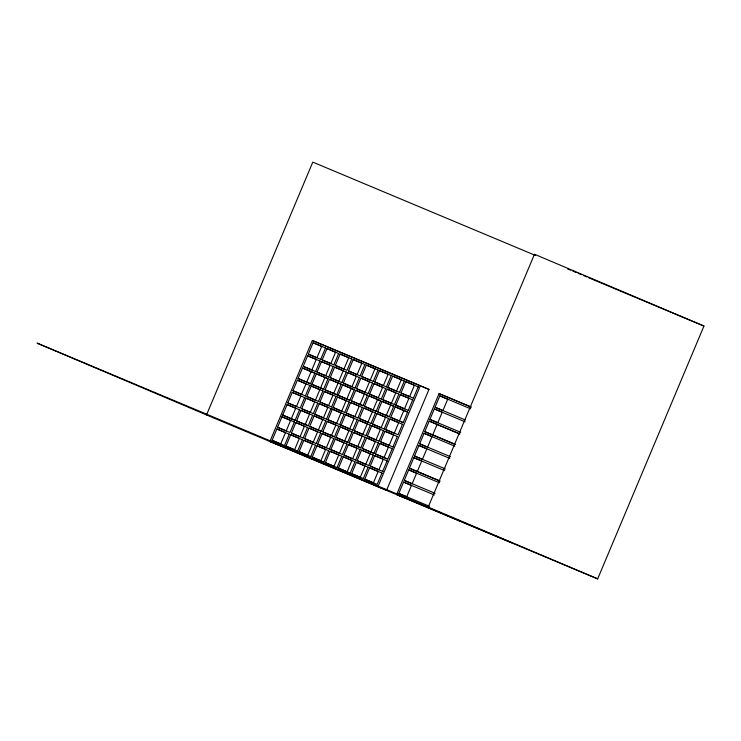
<?xml version="1.0" encoding="UTF-8"?>
<svg xmlns="http://www.w3.org/2000/svg" width="741" height="741" viewBox="0 0 741 741"><rect width="100%" height="100%" fill="white"/><g stroke="black" fill="none" stroke-linecap="round" stroke-linejoin="round"><path stroke-width="1.11" d="M597.672 578.888L428.205 507.066L534.483 254.246L703.95 326.059L597.672 578.888L206.517 414.941L312.795 162.112L535.548 255.478M269.937 441.395L312.359 340.48L428.983 389.405L386.561 490.32L269.937 441.395L278.56 445.054M276.856 428.965L285.489 432.624L280.709 443.97L272.086 440.321L276.856 428.965L289.62 434.356M294.751 422.157L281.988 416.766L290.611 420.425L286.193 430.938L277.569 427.279L287.11 404.577L299.873 409.968M292.232 392.387L300.865 396.037L296.446 406.55L287.814 402.891L292.232 392.387L305.005 397.778M297.363 380.189L305.987 383.847L301.568 394.36L292.945 390.702L297.363 380.189L310.127 385.579M298.067 378.503L302.485 367.999L314.906 373.195L310.488 383.708L298.067 378.503L310.831 383.894M307.617 355.8L316.24 359.459L311.822 369.972L303.199 366.313L307.617 355.8L320.381 361.191M313.091 342.768L321.714 346.427L316.944 357.773L308.321 354.124L313.091 342.768L325.855 348.159M295.455 420.48L291.315 418.748L295.733 408.235L287.11 404.577M306.691 382.161L311.118 371.649L302.485 367.999M284.507 445.517L289.277 434.17M294.399 421.972L289.981 432.485L277.569 427.279M299.531 409.782L295.103 420.295L282.692 415.09L291.315 418.748M304.653 397.584L300.235 408.096L287.814 402.891M305.357 395.907L309.775 385.394M315.61 371.519L320.029 361.006M320.733 359.32L325.512 347.974M290.722 434.772L299.345 438.431L294.575 449.787L285.943 446.128L290.722 434.772L302.532 439.765M295.844 422.583L304.468 426.232L300.049 436.745L291.426 433.096L295.844 422.583L307.663 427.576M308.367 425.89L296.548 420.897L300.966 410.384L312.785 415.377M306.098 398.195L314.721 401.844L310.303 412.357L301.68 408.708L306.098 398.195L317.917 403.187M311.22 385.996L319.853 389.655L315.434 400.168L306.802 396.509L311.22 385.996L323.039 390.989M311.933 384.32L316.351 373.807L328.041 378.707L323.622 389.22L311.933 384.32L323.743 389.312M321.474 361.608L330.097 365.267L325.679 375.78L317.055 372.121L321.474 361.608L333.293 366.6M326.957 348.576L335.58 352.234L330.81 363.581L322.178 359.931L326.957 348.576L338.767 353.568M305.181 424.556L309.599 414.043L300.966 410.384M320.557 387.969L324.975 377.456L316.351 373.807M297.641 451.028L302.411 439.672M303.125 437.996L307.543 427.483M312.665 415.284L308.247 425.797L296.548 420.897M313.369 413.608L317.787 403.095M318.5 401.409L322.919 390.896M328.754 377.021L333.172 366.508M333.876 364.831L338.646 353.476M303.856 440.284L312.48 443.933L307.71 455.289L299.086 451.63L303.856 440.284L315.675 445.276M308.988 428.085L317.611 431.744L313.193 442.257L304.56 438.598L308.988 428.085L320.797 433.077M321.511 431.401L309.692 426.408L314.11 415.896L325.929 420.888M319.232 403.697L327.865 407.355L323.447 417.868L314.814 414.21L319.232 403.697L332.116 409.134M324.363 391.507L332.987 395.157L328.569 405.67L319.945 402.02L324.363 391.507L336.173 396.5M325.067 389.822L329.486 379.309L341.184 384.218L336.766 394.721L325.067 389.822L337.952 395.259M334.608 367.119L343.24 370.778L338.822 381.282L330.19 377.632L334.608 367.119L346.427 372.112M340.091 354.087L348.715 357.736L343.944 369.092L335.321 365.433L340.091 354.087L351.91 359.079M318.315 430.058L322.733 419.545L314.11 415.896M333.691 393.48L338.109 382.967L329.486 379.309M310.785 456.539L315.555 445.184M316.259 443.498L320.677 432.985M325.808 420.795L321.381 431.308L309.692 426.408M326.512 419.11L330.931 408.597M331.635 406.92L336.053 396.407M341.888 382.532L346.306 372.019M351.79 358.987L347.01 370.333L335.321 365.433M317 445.786L325.623 449.444L320.853 460.8L312.22 457.141L317 445.786L328.809 450.778M322.122 433.596L330.745 437.246L326.327 447.759L317.704 444.109L322.122 433.596L333.941 438.589M334.645 436.903L322.826 431.91L327.244 421.397L339.063 426.39M332.376 409.208L340.999 412.857L336.581 423.37L327.957 419.721L332.376 409.208L344.195 414.2M337.498 397.009L346.13 400.668L341.703 411.181L333.08 407.522L337.498 397.009L349.317 402.002M338.211 395.333L342.629 384.82L354.318 389.72L349.9 400.233L338.211 395.333L350.021 400.325M347.751 372.621L356.375 376.28L351.956 386.793L343.333 383.134L347.751 372.621L359.57 377.614M353.235 359.589L361.858 363.247L357.088 374.594L348.455 370.945L353.235 359.589L365.044 364.581M331.459 435.569L335.877 425.056L327.244 421.397M346.834 398.982L351.253 388.479L342.629 384.82M323.919 462.041L328.689 450.685M329.402 449.009L333.82 438.496M338.943 426.297L334.524 436.81L322.826 431.91M339.647 424.621L344.065 414.108M344.778 412.422L349.196 401.918M355.032 388.034L359.45 377.53M360.154 375.844L364.924 364.489M330.134 451.297L338.757 454.946L333.987 466.302L325.364 462.643L330.134 451.297L341.953 456.289M335.256 439.098L343.889 442.757L339.471 453.27L330.838 449.611L335.256 439.098L347.075 444.091M347.788 442.414L335.969 437.422L340.388 426.909L352.207 431.901M345.51 414.71L354.142 418.369L349.724 428.882L341.092 425.223L345.51 414.71L357.329 419.702M350.641 402.52L359.265 406.179L354.846 416.683L346.223 413.033L350.641 402.52L362.451 407.513M351.345 400.835L355.763 390.322L367.462 395.231L363.044 405.735L351.345 400.835L363.164 405.827M360.886 378.132L369.518 381.791L365.1 392.295L356.467 388.645L360.886 378.132L372.704 383.125M366.369 365.1L374.992 368.749L370.222 380.105L361.599 376.447L366.369 365.1L378.188 370.092M344.593 441.071L349.011 430.558L340.388 426.909M359.969 404.493L364.387 393.98L355.763 390.322M337.053 467.552L341.833 456.197M342.537 454.511L346.955 443.998M352.086 431.808L347.659 442.321L335.969 437.422M352.79 430.123L357.208 419.619M357.912 417.933L362.33 407.42M368.166 393.545L372.584 383.032M373.288 381.356L378.067 370M343.278 456.799L351.901 460.457L347.131 471.813L338.498 468.155L343.278 456.799L355.087 461.791M348.4 444.609L357.023 448.259L352.605 458.772L343.981 455.122L348.4 444.609L360.219 449.602M360.923 447.916L349.104 442.923L353.522 432.411L365.341 437.403M358.653 420.221L367.277 423.88L362.858 434.383L354.235 430.734L358.653 420.221L370.463 425.214M363.775 408.022L372.408 411.681L367.981 422.194L359.357 418.535L363.775 408.022L375.594 413.015M364.479 406.346L368.907 395.833L380.596 400.733L376.178 411.246L364.479 406.346L376.298 411.338M374.029 383.634L382.652 387.293L378.234 397.806L369.611 394.147L374.029 383.634L385.848 388.627M379.512 370.602L388.136 374.261L383.366 385.616L374.733 381.958L379.512 370.602L391.322 375.594M357.736 446.582L362.154 436.069L353.522 432.411M373.112 410.005L377.53 399.492L368.907 395.833M350.197 473.054L354.967 461.699M355.68 460.022L360.098 449.509M365.22 437.32L360.802 447.823L349.104 442.923M365.924 435.634L370.343 425.121M371.056 423.435L375.474 412.932M381.309 399.056L385.728 388.543M386.431 386.858L391.202 375.502M356.412 462.31L365.035 465.969L360.265 477.315L351.642 473.656L356.412 462.31L368.231 467.302M361.534 450.111L370.167 453.77L365.748 464.283L357.116 460.624L361.534 450.111L373.353 455.104M374.066 453.427L362.247 448.435L366.665 437.922L378.484 442.914M371.787 425.723L380.42 429.382L376.002 439.895L367.369 436.236L371.787 425.723L383.606 430.716M376.919 413.534L385.542 417.192L381.124 427.705L372.501 424.047L376.919 413.534L388.729 418.526M377.623 411.848L382.041 401.335L393.74 406.244L389.321 416.757L377.623 411.848L389.442 416.84M387.163 389.145L395.796 392.804L391.378 403.317L382.745 399.658L387.163 389.145L398.982 394.138M392.647 376.113L401.27 379.762L396.5 391.118L387.876 387.46L392.647 376.113L404.466 381.106M370.87 452.084L375.289 441.58L366.665 437.922M386.246 415.506L390.664 404.994L382.041 401.335M368.11 467.21L363.331 478.566L351.642 473.656M368.814 465.524L373.232 455.02M378.355 442.822L373.936 453.335L362.247 448.435M379.068 441.136L383.486 430.632M384.19 428.946L388.608 418.433M394.444 404.558L398.862 394.045M399.566 392.369L404.345 381.013M369.555 467.812L378.179 471.471L373.408 482.826L364.776 479.168L369.555 467.812L382.319 473.203M374.677 455.622L383.301 459.281L378.883 469.785L370.259 466.135L374.677 455.622L387.441 461.013M387.117 458.892L375.381 453.937L379.8 443.424L392.573 448.814M384.931 431.234L393.554 434.893L389.136 445.406L380.513 441.747L384.931 431.234L397.695 436.625M390.053 419.036L398.686 422.694L394.258 433.207L385.635 429.548L390.053 419.036L402.817 424.426M390.757 417.359L395.185 406.846L407.596 412.052L403.178 422.565L390.757 417.359L403.53 422.75M400.307 394.657L408.93 398.306L404.512 408.819L395.889 405.16L400.307 394.657L413.07 400.047M405.781 381.615L414.414 385.274L409.643 396.63L401.011 392.971L405.781 381.615L418.554 387.006M384.014 457.595L388.432 447.082L379.8 443.424M399.39 421.018L403.808 410.505L395.185 406.846M381.967 473.017L377.197 484.373L364.776 479.168M382.671 471.341L387.098 460.828M392.221 448.629L387.802 459.142L375.381 453.937M392.925 446.953L397.343 436.44M402.474 424.241L398.056 434.754L385.635 429.548M408.3 410.366L412.718 399.853M413.432 398.176L418.202 386.821M377.929 486.661L420.351 385.746M404.549 497.85L396.648 494.506L439.061 393.591L470.831 406.902M403.567 482.076L411.468 485.42L406.698 496.776L398.797 493.423L403.567 482.076L434.356 494.979M408.689 469.877L416.599 473.23L412.181 483.743L404.271 480.39L408.689 469.877L439.487 482.78M439.598 480.89L409.403 468.201L413.821 457.688L444.609 470.591M418.943 445.489L426.844 448.842L422.426 459.355L414.525 456.002L418.943 445.489L449.731 458.392M424.074 433.3L431.975 436.644L427.557 447.156L419.656 443.813L424.074 433.3L454.863 446.202M454.974 444.313L424.778 431.614L429.196 421.101L459.985 434.004M434.319 408.912L442.229 412.255L437.801 422.768L429.9 419.425L434.319 408.912L465.116 421.814M439.802 395.879L447.703 399.223L442.933 410.579L435.032 407.226L439.802 395.879L470.591 408.782M417.303 471.545L421.722 461.032L413.821 457.688M432.679 434.967L437.097 424.454L429.196 421.101M567.523 268.881L570.718 270.224M572.849 271.113L576.053 272.456M578.184 273.346L581.379 274.689M583.51 275.578L586.705 276.921M588.845 277.819L703.95 326.059M428.983 389.405L312.359 340.48M471.322 407.142L439.061 393.591M308.321 354.124L321.085 359.515M322.178 359.931L333.996 364.924M348.455 370.945L360.274 375.937M361.599 376.447L373.418 381.439M374.733 381.958L387.617 387.395M387.876 387.46L399.686 392.452M401.011 392.971L413.774 398.362M435.032 407.226L465.228 419.925M303.199 366.313L315.962 371.704M317.055 372.121L328.874 377.113M330.19 377.632L342.009 382.625M343.333 383.134L355.152 388.127M356.467 388.645L368.286 393.638M369.611 394.147L381.43 399.14M382.745 399.658L395.629 405.095M395.889 405.16L408.652 410.551M429.9 419.425L460.689 432.327M311.118 371.649L315.249 373.39M324.975 377.456L328.161 378.799M338.109 382.967L341.305 384.301M351.253 388.479L354.439 389.812M364.387 393.98L367.582 395.314M377.53 399.492L380.717 400.825M390.664 404.994L393.86 406.327M400.233 409.004L402.363 409.893M403.808 410.505L407.948 412.237M437.097 424.454L459.392 433.8M424.778 431.614L455.567 444.517M292.945 390.702L305.709 396.092M306.802 396.509L318.621 401.502M319.945 402.02L331.755 407.013M333.08 407.522L344.898 412.515M346.223 413.033L358.033 418.026M359.357 418.535L371.176 423.528M372.501 424.047L385.376 429.484M419.656 443.813L450.445 456.715M301.68 408.708L313.489 413.7M314.814 414.21L326.633 419.202M327.957 419.721L340.832 425.158M341.092 425.223L352.911 430.215M354.235 430.734L366.045 435.727M367.369 436.236L379.188 441.228M380.513 441.747L393.276 447.138M414.525 456.002L445.313 468.905M409.403 468.201L440.191 481.104M291.426 433.096L303.245 438.088M304.56 438.598L316.379 443.59M317.704 444.109L330.579 449.546M330.838 449.611L342.657 454.603M343.981 455.122L355.8 460.115M357.116 460.624L368.935 465.617M370.259 466.135L383.023 471.526M404.271 480.39L435.069 493.293M272.086 440.321L284.85 445.712M285.943 446.128L297.762 451.121M299.086 451.63L310.905 456.623M312.22 457.141L324.039 462.134M325.364 462.643L337.183 467.636M338.498 468.155L350.317 473.147M398.797 493.423L429.585 506.335M428.205 507.066L37.05 343.12L206.517 414.941M396.648 494.506L512.54 543.116"/></g></svg>
